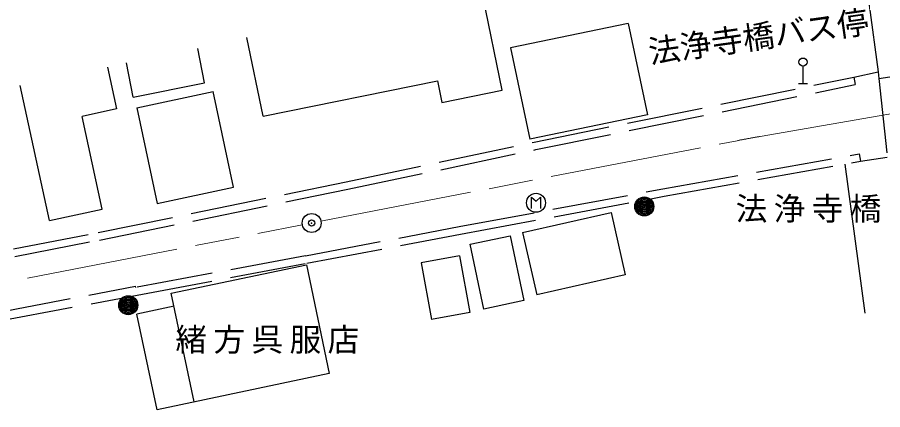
# Model space of a CAD drawing. Units: millimetres, scale not verified. Extents: x 40000 to 680000, y 20000 to 380000.
# Drawn here: x 204411 to 272662, y 289876 to 320853 of the extents above; entities that cross this region are included whole.
import ezdxf
from ezdxf.enums import TextEntityAlignment as Align

# ---------------------------------------------------------------- set-up
doc = ezdxf.new("R2010")
doc.units = ezdxf.units.MM
doc.header["$LTSCALE"] = 1000
doc.header["$PDMODE"] = 32
doc.header["$PDSIZE"] = 500
doc.linetypes.add('CHAIN', pattern=[18.5, 12, -1.5, 3.5, -1.5])
doc.linetypes.add('DASHED', pattern=[7.5, 6, -1.5])
for name, color, linetype, lineweight in [('M-BGD', 7, 'Continuous', 25), ('M-BGD-EXST', 7, 'Continuous', 25), ('M-BMK', 2, 'CHAIN', 13), ('M-BMK-HTXT', 7, 'Continuous', 13), ('M-BMK-SRVR', 3, 'Continuous', 25), ('M-STR-STR1', 1, 'Continuous', 25)]:
    doc.layers.add(name, color=color, linetype=linetype, lineweight=lineweight)
doc.layers.add('M-OTRS', color=6, linetype='Continuous')
doc.styles.add('ＭＳ ゴシック', font='')
doc.styles.get('ＭＳ ゴシック').set_extended_font_data('MS Gothic')

msp = doc.modelspace()

# ---------------------------------------------------------------- linework, layer by layer
at = {"layer": 'M-BGD'}
for p, q in [((242651, 315094), (241081, 322801)), ((252600, 320373), (243320, 318438)), ((252600, 320373), (254106, 313157)), ((223789, 313045), (222524, 319258)), ((243320, 318438), (244825, 311221)), ((211524, 316920), (212241, 313620)), ((213556, 314551), (213019, 317245)), ((270384, 316124), (272312, 316538)), ((270384, 316124), (270503, 315536)), ((206947, 304815), (204632, 315478)), ((223789, 313045), (237548, 315847)), ((237548, 315847), (237898, 314126)), ((213839, 313714), (219848, 314994)), ((221457, 307440), (219848, 314994)), ((237898, 314126), (242651, 315094)), ((212241, 313620), (209524, 313030)), ((211112, 305719), (209524, 313030)), ((254106, 313157), (244825, 311221)), ((270815, 310073), (270920, 309483)), ((269687, 309263), (271257, 297500)), ((270920, 309483), (273019, 309803)), ((206947, 304815), (211112, 305719)), ((244267, 303858), (245379, 298948)), ((239275, 302026), (236260, 301468)), ((239275, 302026), (240104, 297552)), ((236260, 301468), (237088, 296993)), ((252358, 300528), (245379, 298948)), ((218364, 290492), (216558, 299069)), ((216775, 298039), (213846, 297422)), ((215435, 289876), (213846, 297422)), ((240104, 297552), (237088, 296993)), ((229011, 292734), (215435, 289876))]:
    msp.add_line(p, q, dxfattribs=at)
at = {"layer": 'M-BGD', "linetype": 'DASHED'}
for p, q in [((272312, 316538), (272367, 316022)), ((227144, 302033), (213747, 299519)), ((180578, 293360), (213729, 299617)), ((213747, 299519), (213729, 299617)), ((180745, 292680), (213858, 298929))]:
    msp.add_line(p, q, dxfattribs=at)
for points in [[(270373, 328560), (271591, 321799), (272312, 316538)], [(180404, 298296), (194965, 300853), (196755, 301148), (210781, 303857), (230343, 307861), (245186, 310997), (270384, 316124)], [(180694, 297742), (195063, 300261), (196861, 300557), (210898, 303268), (230467, 307274), (245307, 310409), (270503, 315536)], [(227144, 302033), (239269, 304331), (255322, 307310), (270815, 310073)], [(213858, 298929), (227256, 301443), (239378, 303741), (255429, 306720), (270920, 309483)]]:
    msp.add_lwpolyline(points, dxfattribs=at)
at = {"layer": 'M-BGD'}
for points in [[(213556, 314551), (219186, 315674), (218643, 318393)], [(213839, 313714), (215448, 306160), (221457, 307440)], [(244267, 303858), (251247, 305438), (252358, 300528)], [(240123, 302936), (243293, 303605), (244373, 298484)], [(244373, 298484), (241204, 297815), (240123, 302936)], [(216558, 299069), (227206, 301311), (229011, 292734)]]:
    msp.add_lwpolyline(points, dxfattribs=at)
for centre, radius in [((253862, 305920), 750), ((253862, 305920), 660), ((253862, 305920), 570), ((253862, 305920), 480), ((253862, 305920), 390), ((253862, 305920), 300), ((253862, 305920), 210), ((253862, 305920), 120), ((253862, 305920), 30), ((213163, 298125), 750), ((213163, 298125), 660), ((213163, 298125), 570), ((213163, 298125), 480), ((213163, 298125), 390), ((213163, 298125), 300), ((213163, 298125), 210), ((213163, 298125), 120), ((213163, 298125), 30)]:
    msp.add_circle(centre, radius, dxfattribs=at)
at = {"layer": 'M-BGD-EXST'}
for p, q in [((266377, 316999), (266377, 315639)), ((266017, 315639), (266737, 315639))]:
    msp.add_line(p, q, dxfattribs=at)
msp.add_lwpolyline([(244960, 305760), (244960, 306660), (245320, 306330), (245680, 306660), (245680, 305760)], dxfattribs=at)
for centre, radius in [((266377, 317319), 320), ((245320, 306210), 750)]:
    msp.add_circle(centre, radius, dxfattribs=at)
at = {"layer": 'M-BMK'}
for p, q in [((262995, 311448), (283104, 314931)), ((228362, 304757), (261176, 311112)), ((168883, 293238), (226890, 304472))]:
    msp.add_line(p, q, dxfattribs=at)
msp.add_arc((276648, 232622), 80000, 99.82629, 101.15128, dxfattribs=at)
at = {"layer": 'M-BMK-SRVR'}
msp.add_circle((227626, 304614), 750, dxfattribs=at)
at = {"layer": 'M-OTRS'}
msp.add_point((227626, 304614), dxfattribs=at)
at = {"layer": 'M-STR-STR1'}
for q in [(274842, 316389), (272979, 310162)]:
    msp.add_line((272367, 316022), q, dxfattribs=at)

# ---------------------------------------------------------------- texts
at = {"layer": 'M-BMK-HTXT', "style": 'ＭＳ ゴシック'}
msp.add_text('法浄寺橋バス停', height=1833, rotation=8, dxfattribs=at).set_placement((254399, 316659), align=Align.BOTTOM_LEFT)
at = {"layer": 'M-BMK-HTXT', "char_height": 1833, "attachment_point": 7, "style": 'ＭＳ ゴシック'}
for s, insert in [('\\T1.2;法浄寺橋', (261061, 304623)), ('\\T1.2;緒方呉服店', (216881, 294284))]:
    msp.add_mtext(s, dxfattribs=dict(at, insert=insert))

doc.saveas('drawing.dxf')
